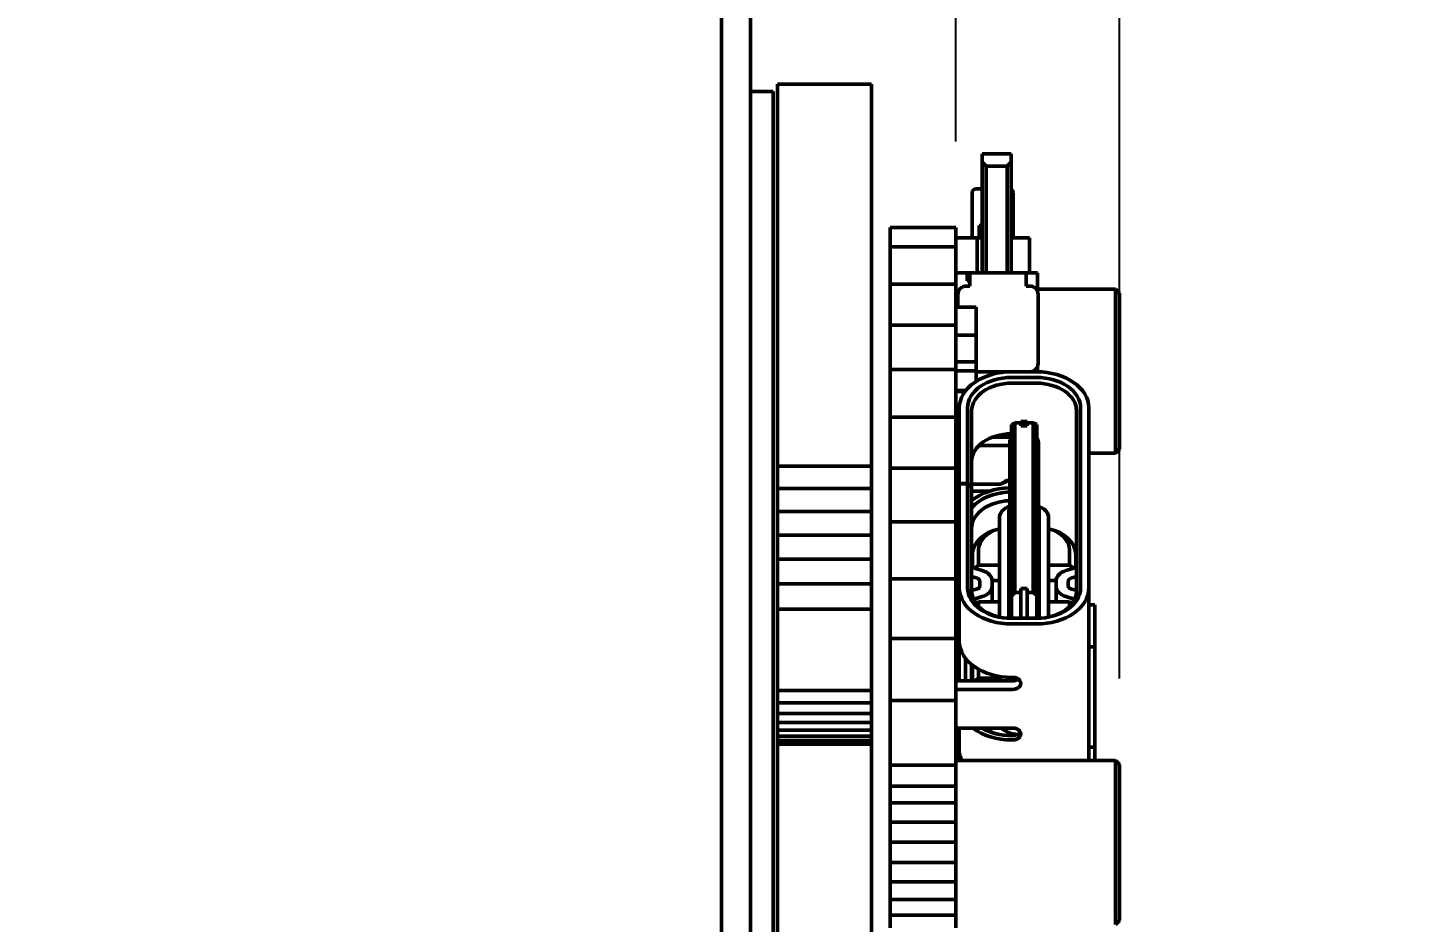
# Model space of a CAD drawing. Header units: millimetres. Extents: x 71 to 428, y 120 to 295.
# Drawn here: x 218.39 to 252.04, y 220.54 to 242.38 of the extents above; entities that cross this region are included whole.
import ezdxf

# ---------------------------------------------------------------- set-up
doc = ezdxf.new("R2010")
doc.units = ezdxf.units.MM
doc.header["$LTSCALE"] = 0.75
doc.layers.add('Visible', color=7, linetype='Continuous', lineweight=50)
doc.layers.add('尺寸标注', color=3, linetype='Continuous')
doc.styles.get("Standard").update_dxf_attribs({"font": 'arial.ttf'})
doc.dimstyles.new('Dim-ISO-25', dxfattribs={"dimtxt": 3.5, "dimasz": 3.5, "dimexe": 2.1, "dimexo": 2.1, "dimgap": 1.4, "dimtad": 1, "dimzin": 12, "dimdsep": 46, "dimtxsty": 'Standard', "dimcen": 0, "dimazin": 3, "dimtp": 0.1, "dimtm": 0.1, "dimtfac": 0.714286, "dimtmove": 0, "dimatfit": 3, "dimfxl": 1, "dimtzin": 12, "dimarcsym": 0})

# ---------------------------------------------------------------- blocks, each defined once
blk = doc.blocks.new('*D72')
at = {"color": 0, "linetype": 'ByBlock', "lineweight": -2}
for p, q in [((235.33, 253.595), (235.33, 275.081)), ((238.99, 242.955), (238.99, 275.081)), ((235.33, 272.981), (195.721, 272.981)), ((238.99, 272.981), (235.33, 272.981)), ((238.99, 272.981), (245.99, 272.981))]:
    blk.add_line(p, q, dxfattribs=at)
at = {"color": 0, "linetype": 'ByBlock'}
for points in [[(235.33, 272.981), (231.83, 273.564), (231.83, 272.398)], [(238.99, 272.981), (242.49, 273.564), (242.49, 272.398)]]:
    blk.add_solid(points, dxfattribs=at)
at = {"layer": 'Defpoints', "color": 0, "linetype": 'ByBlock'}
for p in [(235.33, 251.495), (238.99, 240.855)]:
    blk.add_point(p, dxfattribs=at)
at = {"color": 0, "linetype": 'ByBlock', "lineweight": -2, "insert": (212.026, 276.192), "char_height": 3.5, "attachment_point": 5}
blk.add_mtext('\\A0;LCD+AV:3.66', dxfattribs=at)
blk = doc.blocks.new('*D73')
at = {"color": 0, "linetype": 'ByBlock', "lineweight": -2}
for p, q in [((235.33, 253.595), (235.33, 282.81)), ((241.041, 239.597), (241.041, 282.81)), ((235.33, 280.71), (218.955, 280.71)), ((241.041, 280.71), (235.33, 280.71)), ((241.041, 280.71), (248.041, 280.71))]:
    blk.add_line(p, q, dxfattribs=at)
at = {"color": 0, "linetype": 'ByBlock'}
for points in [[(235.33, 280.71), (231.83, 281.293), (231.83, 280.126)], [(241.041, 280.71), (244.541, 281.293), (244.541, 280.126)]]:
    blk.add_solid(points, dxfattribs=at)
at = {"layer": 'Defpoints', "color": 0, "linetype": 'ByBlock'}
for p in [(235.33, 251.495), (241.041, 237.497)]:
    blk.add_point(p, dxfattribs=at)
at = {"color": 0, "linetype": 'ByBlock', "lineweight": -2, "insert": (223.643, 283.89), "char_height": 3.5, "attachment_point": 5}
blk.add_mtext('\\A0;5.7', dxfattribs=at)
blk = doc.blocks.new('*D70')
at = {"color": 0, "linetype": 'ByBlock', "lineweight": -2}
for p, q in [((235.33, 253.595), (235.33, 291.198)), ((245.041, 226.492), (245.041, 291.198)), ((235.33, 289.098), (218.955, 289.098)), ((245.041, 289.098), (235.33, 289.098)), ((245.041, 289.098), (252.041, 289.098))]:
    blk.add_line(p, q, dxfattribs=at)
at = {"color": 0, "linetype": 'ByBlock'}
for points in [[(235.33, 289.098), (231.83, 289.682), (231.83, 288.515)], [(245.041, 289.098), (248.541, 289.682), (248.541, 288.515)]]:
    blk.add_solid(points, dxfattribs=at)
at = {"layer": 'Defpoints', "color": 0, "linetype": 'ByBlock'}
for p in [(235.33, 251.495), (245.041, 224.392)]:
    blk.add_point(p, dxfattribs=at)
at = {"color": 0, "linetype": 'ByBlock', "lineweight": -2, "insert": (223.643, 292.285), "char_height": 3.5, "attachment_point": 5}
blk.add_mtext('\\A0;9.7', dxfattribs=at)

msp = doc.modelspace()

# ---------------------------------------------------------------- linework, layer by layer
at = {"layer": 'Visible', "extrusion": (1, -2e-16, 0)}
for p, q in [((235.33, 252.426), (235.33, 156.566)), ((236.03, 252.426), (236.03, 156.566)), ((236.69, 240.996), (236.69, 240.892)), ((236.69, 240.996), (236.69, 240.996)), ((236.69, 240.996), (238.99, 240.996)), ((236.69, 240.996), (238.99, 240.996)), ((238.99, 240.996), (238.99, 240.996)), ((238.99, 240.996), (238.99, 240.892)), ((236.03, 240.816), (236.59, 240.816)), ((236.59, 168.176), (236.59, 240.816)), ((236.69, 240.892), (236.69, 240.874)), ((236.69, 240.874), (236.69, 240.855)), ((236.69, 240.855), (236.69, 240.834)), ((236.69, 240.834), (236.69, 240.811)), ((236.69, 240.811), (236.69, 240.788)), ((236.69, 240.788), (236.69, 240.762)), ((236.69, 240.762), (236.69, 240.736)), ((236.69, 240.736), (236.69, 240.708)), ((236.69, 240.708), (236.69, 240.678)), ((236.69, 240.678), (236.69, 240.647)), ((236.69, 240.647), (236.69, 240.615)), ((236.69, 240.615), (236.69, 240.581)), ((238.99, 240.892), (238.99, 240.874)), ((238.99, 240.874), (238.99, 240.855)), ((238.99, 240.855), (238.99, 240.834)), ((238.99, 240.834), (238.99, 240.811)), ((238.99, 240.811), (238.99, 240.788)), ((238.99, 240.788), (238.99, 240.762)), ((238.99, 240.762), (238.99, 240.736)), ((238.99, 240.736), (238.99, 240.708)), ((238.99, 240.708), (238.99, 240.678)), ((238.99, 240.678), (238.99, 240.647)), ((238.99, 240.647), (238.99, 240.615)), ((238.99, 240.615), (238.99, 240.581)), ((236.69, 240.581), (236.69, 240.546)), ((236.69, 240.546), (236.69, 240.51)), ((236.69, 240.51), (236.69, 240.472)), ((236.69, 240.472), (236.69, 240.432)), ((236.69, 240.432), (236.69, 240.391)), ((236.69, 240.391), (236.69, 240.349)), ((236.69, 240.349), (236.69, 240.305)), ((236.69, 240.305), (236.69, 240.26)), ((236.69, 240.26), (236.69, 240.214)), ((238.99, 240.581), (238.99, 240.546)), ((238.99, 240.546), (238.99, 240.51)), ((238.99, 240.51), (238.99, 240.472)), ((238.99, 240.472), (238.99, 240.432)), ((238.99, 240.432), (238.99, 240.391)), ((238.99, 240.391), (238.99, 240.349)), ((238.99, 240.349), (238.99, 240.305)), ((238.99, 240.305), (238.99, 240.26)), ((238.99, 240.26), (238.99, 240.214)), ((236.69, 240.214), (236.69, 240.166)), ((236.69, 240.166), (236.69, 240.116)), ((236.69, 240.116), (236.69, 240.066)), ((236.69, 240.066), (236.69, 240.013)), ((236.69, 240.013), (236.69, 239.96)), ((236.69, 239.96), (236.69, 239.905)), ((238.99, 240.214), (238.99, 240.166)), ((238.99, 240.166), (238.99, 240.116)), ((238.99, 240.116), (238.99, 240.066)), ((238.99, 240.066), (238.99, 240.013)), ((238.99, 240.013), (238.99, 239.96)), ((238.99, 239.96), (238.99, 239.905)), ((236.69, 239.905), (236.69, 239.849)), ((236.69, 239.849), (236.69, 239.791)), ((236.69, 239.791), (236.69, 239.732)), ((236.69, 239.732), (236.69, 239.671)), ((236.69, 239.671), (236.69, 239.609)), ((236.69, 239.609), (236.69, 239.546)), ((238.99, 239.905), (238.99, 239.849)), ((238.99, 239.849), (238.99, 239.791)), ((238.99, 239.791), (238.99, 239.732)), ((238.99, 239.732), (238.99, 239.671)), ((238.99, 239.671), (238.99, 239.609)), ((238.99, 239.609), (238.99, 239.546)), ((236.69, 239.546), (236.69, 239.481)), ((236.69, 239.481), (236.69, 239.415)), ((236.69, 239.415), (236.69, 239.348)), ((236.69, 239.348), (236.69, 239.279)), ((236.69, 239.279), (236.69, 239.209)), ((238.99, 239.546), (238.99, 239.481)), ((238.99, 239.481), (238.99, 239.415)), ((238.99, 239.415), (238.99, 239.348)), ((238.99, 239.348), (238.99, 239.279)), ((238.99, 239.279), (238.99, 239.209)), ((241.687, 239.094), (241.687, 239.294)), ((241.687, 239.294), (242.396, 239.294)), ((242.396, 239.294), (242.396, 239.094)), ((236.69, 239.209), (236.69, 239.137)), ((236.69, 239.137), (236.69, 239.064)), ((236.69, 239.064), (236.69, 238.99)), ((236.69, 238.99), (236.69, 238.914)), ((236.69, 238.914), (236.69, 238.837)), ((238.99, 239.209), (238.99, 239.137)), ((238.99, 239.137), (238.99, 239.064)), ((238.99, 239.064), (238.99, 238.99)), ((238.99, 238.99), (238.99, 238.914)), ((238.99, 238.914), (238.99, 238.837)), ((241.687, 236.395), (241.687, 239.094)), ((241.687, 239.094), (241.787, 238.994)), ((242.296, 238.994), (241.787, 238.994)), ((241.787, 238.994), (241.787, 236.395)), ((242.296, 238.994), (242.396, 239.094)), ((242.296, 236.395), (242.296, 238.994)), ((242.396, 239.094), (242.396, 236.395)), ((236.69, 238.837), (236.69, 238.759)), ((236.69, 238.759), (236.69, 238.679)), ((236.69, 238.679), (236.69, 238.598)), ((236.69, 238.598), (236.69, 238.516)), ((238.99, 238.837), (238.99, 238.759)), ((238.99, 238.759), (238.99, 238.679)), ((238.99, 238.679), (238.99, 238.598)), ((238.99, 238.598), (238.99, 238.516)), ((236.69, 238.516), (236.69, 238.432)), ((236.69, 238.432), (236.69, 238.347)), ((236.69, 238.347), (236.69, 238.26)), ((236.69, 238.26), (236.69, 238.173)), ((238.99, 238.516), (238.99, 238.432)), ((238.99, 238.432), (238.99, 238.347)), ((238.99, 238.347), (238.99, 238.26)), ((238.99, 238.26), (238.99, 238.173)), ((241.441, 238.343), (241.441, 237.243)), ((241.641, 238.443), (241.541, 238.443)), ((241.641, 238.443), (241.687, 238.443)), ((242.441, 238.343), (242.441, 237.243)), ((236.69, 238.173), (236.69, 238.083)), ((236.69, 238.083), (236.69, 237.993)), ((236.69, 237.993), (236.69, 237.901)), ((236.69, 237.901), (236.69, 237.808)), ((238.99, 238.173), (238.99, 238.083)), ((238.99, 238.083), (238.99, 237.993)), ((238.99, 237.993), (238.99, 237.901)), ((238.99, 237.901), (238.99, 237.808)), ((236.69, 237.808), (236.69, 237.714)), ((236.69, 237.714), (236.69, 237.618)), ((236.69, 237.618), (236.69, 237.521)), ((238.99, 237.808), (238.99, 237.714)), ((238.99, 237.714), (238.99, 237.618)), ((238.99, 237.618), (238.99, 237.521)), ((236.69, 237.521), (236.69, 237.423)), ((236.69, 237.423), (236.69, 237.323)), ((236.69, 237.323), (236.69, 237.222)), ((238.99, 237.521), (238.99, 237.423)), ((238.99, 237.423), (238.99, 237.323)), ((238.99, 237.323), (238.99, 237.222)), ((239.44, 237.028), (239.44, 237.497)), ((239.44, 237.497), (241.041, 237.497)), ((241.041, 237.497), (241.041, 237.028)), ((241.569, 237.243), (241.041, 237.243)), ((241.687, 237.243), (241.569, 237.243)), ((241.569, 237.043), (241.569, 237.243)), ((241.616, 237.543), (241.687, 237.543)), ((241.616, 237.243), (241.616, 237.543)), ((242.841, 237.243), (242.396, 237.243)), ((242.841, 237.043), (242.841, 237.243)), ((236.69, 237.222), (236.69, 237.12)), ((236.69, 237.12), (236.69, 237.017)), ((236.69, 237.017), (236.69, 236.912)), ((236.69, 236.912), (236.69, 236.806)), ((238.99, 237.222), (238.99, 237.12)), ((238.99, 237.12), (238.99, 237.017)), ((238.99, 237.017), (238.99, 236.912)), ((238.99, 236.912), (238.99, 236.806)), ((239.44, 236.116), (239.44, 237.028)), ((239.44, 237.028), (241.041, 237.028)), ((241.041, 237.028), (241.041, 236.116)), ((241.569, 237.043), (241.569, 236.395)), ((242.841, 237.043), (242.841, 236.395)), ((236.69, 236.806), (236.69, 236.698)), ((236.69, 236.698), (236.69, 236.59)), ((236.69, 236.59), (236.69, 236.48)), ((238.99, 236.806), (238.99, 236.698)), ((238.99, 236.698), (238.99, 236.59)), ((238.99, 236.59), (238.99, 236.48)), ((236.69, 236.48), (236.69, 236.369)), ((236.69, 236.369), (236.69, 236.256)), ((236.69, 236.256), (236.69, 236.143)), ((238.99, 236.48), (238.99, 236.369)), ((238.99, 236.369), (238.99, 236.256)), ((238.99, 236.256), (238.99, 236.143)), ((241.041, 236.395), (241.041, 236.395)), ((241.041, 236.395), (241.041, 235.553)), ((241.041, 236.395), (241.322, 236.395)), ((241.322, 236.395), (241.389, 236.395)), ((241.322, 236.395), (241.322, 236.195)), ((241.322, 236.195), (241.322, 236.395)), ((241.389, 236.395), (242.76, 236.395)), ((241.389, 236.395), (241.389, 236.095)), ((242.76, 236.095), (242.76, 236.395)), ((242.76, 236.395), (243.041, 236.395)), ((243.041, 236.395), (243.041, 235.935)), ((236.69, 236.143), (236.69, 236.028)), ((236.69, 236.028), (236.69, 235.912)), ((236.69, 235.912), (236.69, 235.794)), ((238.99, 236.143), (238.99, 236.028)), ((238.99, 236.028), (238.99, 235.912)), ((238.99, 235.912), (238.99, 235.794)), ((239.44, 235.117), (239.44, 236.116)), ((239.44, 236.116), (241.041, 236.116)), ((241.041, 236.195), (241.041, 236.195)), ((241.041, 236.116), (241.041, 235.117)), ((241.296, 236.067), (241.389, 236.067)), ((241.322, 236.195), (241.389, 236.195)), ((241.322, 236.195), (241.389, 236.195)), ((241.389, 236.067), (241.389, 236.095)), ((242.76, 236.095), (242.76, 236.067)), ((242.76, 236.067), (242.853, 236.067)), ((243.041, 235.992), (244.941, 235.992)), ((244.941, 235.992), (244.941, 231.992)), ((245.041, 235.892), (244.941, 235.992)), ((245.041, 235.892), (245.041, 232.092)), ((236.69, 235.794), (236.69, 235.676)), ((236.69, 235.676), (236.69, 235.556)), ((236.69, 235.556), (236.69, 235.435)), ((238.99, 235.794), (238.99, 235.676)), ((238.99, 235.676), (238.99, 235.556)), ((238.99, 235.556), (238.99, 235.435)), ((241.041, 235.553), (241.541, 235.553)), ((241.096, 235.553), (241.096, 235.867)), ((241.541, 234.874), (241.541, 235.553)), ((243.053, 235.867), (243.053, 234.178)), ((236.69, 235.435), (236.69, 235.313)), ((236.69, 235.313), (236.69, 235.189)), ((238.99, 235.435), (238.99, 235.313)), ((238.99, 235.313), (238.99, 235.189)), ((236.69, 235.189), (236.69, 235.064)), ((236.69, 235.064), (236.69, 234.938)), ((236.69, 234.938), (236.69, 234.811)), ((238.99, 235.189), (238.99, 235.064)), ((238.99, 235.064), (238.99, 234.938)), ((238.99, 234.938), (238.99, 234.811)), ((239.44, 234.034), (239.44, 235.117)), ((239.44, 235.117), (241.041, 235.117)), ((241.041, 235.117), (241.041, 234.034)), ((241.041, 234.874), (241.541, 234.874)), ((241.541, 234.218), (241.541, 234.874)), ((236.69, 234.811), (236.69, 234.683)), ((236.69, 234.683), (236.69, 234.554)), ((236.69, 234.554), (236.69, 234.423)), ((238.99, 234.811), (238.99, 234.683)), ((238.99, 234.683), (238.99, 234.554)), ((238.99, 234.554), (238.99, 234.423)), ((236.69, 234.423), (236.69, 234.291)), ((236.69, 234.291), (236.69, 232.204)), ((238.99, 234.423), (238.99, 234.291)), ((238.99, 234.291), (238.99, 232.204)), ((241.041, 234.218), (241.541, 234.218)), ((241.541, 234), (241.541, 234.218)), ((239.44, 232.871), (239.44, 234.034)), ((239.44, 234.034), (241.041, 234.034)), ((241.041, 234.034), (241.041, 232.871)), ((241.041, 234), (241.541, 234)), ((241.541, 233.744), (241.541, 234)), ((242.389, 233.978), (241.541, 233.978)), ((242.41, 233.978), (243.01, 233.978)), ((243.041, 234.11), (243.041, 233.978)), ((242.41, 233.841), (243.01, 233.841)), ((242.41, 233.699), (243.01, 233.699)), ((241.041, 233.519), (241.041, 233.495)), ((241.041, 233.519), (241.286, 233.519)), ((241.041, 232.382), (241.041, 233.495)), ((241.041, 233.495), (241.269, 233.495)), ((241.041, 233.344), (241.041, 233.344)), ((241.041, 233.244), (241.041, 233.244)), ((239.44, 231.629), (239.44, 232.871)), ((239.44, 232.871), (241.041, 232.871)), ((241.041, 232.871), (241.041, 231.629)), ((241.13, 233.097), (241.13, 231.252)), ((241.33, 231.252), (241.33, 233.097)), ((241.43, 231.18), (241.43, 233.025)), ((243.99, 233.025), (243.99, 228.633)), ((244.09, 233.097), (244.09, 228.705)), ((244.29, 233.097), (244.29, 228.705)), ((241.041, 232.764), (241.041, 232.764)), ((241.041, 232.664), (241.041, 232.664)), ((242.4, 232.692), (242.485, 232.73)), ((242.4, 232.692), (242.4, 228.509)), ((242.635, 232.73), (242.485, 232.73)), ((242.485, 232.73), (242.485, 228.594)), ((242.635, 232.733), (242.635, 232.761)), ((242.635, 232.761), (242.785, 232.761)), ((242.635, 232.733), (242.635, 232.676)), ((242.635, 232.655), (242.635, 232.676)), ((242.635, 232.676), (242.785, 232.676)), ((242.785, 232.655), (242.635, 232.655)), ((242.785, 232.761), (242.785, 232.733)), ((242.785, 232.676), (242.785, 232.733)), ((242.935, 232.73), (242.785, 232.73)), ((242.785, 232.655), (242.785, 232.676)), ((242.935, 232.73), (242.935, 228.594)), ((243.02, 232.692), (242.935, 232.73)), ((243.02, 228.509), (243.02, 232.692)), ((236.69, 232.204), (236.69, 231.674)), ((238.99, 232.204), (238.99, 231.674)), ((241.041, 232.382), (241.13, 232.382)), ((241.938, 232.382), (242.4, 232.382)), ((242.36, 232.266), (242.36, 232.026)), ((243.06, 232.266), (243.06, 232.026)), ((241.041, 232.176), (241.13, 232.176)), ((241.605, 232.176), (242.36, 232.176)), ((242.36, 232.026), (242.36, 230.98)), ((243.06, 232.026), (243.06, 230.98)), ((244.29, 231.992), (244.941, 231.992)), ((245.041, 232.092), (244.941, 231.992)), ((236.69, 231.674), (236.69, 231.129)), ((236.69, 231.674), (238.99, 231.674)), ((238.99, 231.674), (238.99, 231.129)), ((239.44, 230.313), (239.44, 231.629)), ((239.44, 231.629), (241.041, 231.629)), ((241.041, 231.629), (241.041, 230.313)), ((241.13, 231.245), (241.13, 231.252)), ((241.13, 231.252), (241.33, 231.252)), ((241.33, 231.245), (241.13, 231.245)), ((241.13, 231.245), (241.13, 228.705)), ((241.33, 231.252), (241.43, 231.18)), ((241.33, 231.245), (241.43, 231.173)), ((241.33, 228.705), (241.33, 231.245)), ((242.143, 231.233), (241.43, 231.233)), ((241.43, 231.18), (241.43, 231.173)), ((241.43, 228.633), (241.43, 231.173)), ((236.69, 231.129), (236.69, 230.568)), ((236.69, 231.129), (238.99, 231.129)), ((238.99, 231.129), (238.99, 230.568)), ((241.041, 230.895), (241.13, 230.895)), ((241.872, 231.068), (241.43, 231.068)), ((242.36, 230.739), (242.36, 230.98)), ((243.06, 230.98), (243.06, 230.739)), ((236.69, 230.568), (236.69, 229.994)), ((236.69, 230.568), (238.99, 230.568)), ((238.99, 230.568), (238.99, 229.994)), ((241.041, 230.743), (241.13, 230.579)), ((242.34, 230.587), (242.34, 227.964)), ((242.36, 230.739), (242.36, 230.456)), ((243.06, 230.739), (243.06, 230.456)), ((243.08, 230.587), (243.08, 227.964)), ((239.44, 228.927), (239.44, 230.313)), ((239.44, 230.313), (241.041, 230.313)), ((241.041, 230.313), (241.041, 228.927)), ((241.041, 230.293), (241.13, 230.129)), ((241.041, 230.225), (241.104, 230.108)), ((241.43, 230.209), (241.433, 230.207)), ((242.11, 230.42), (242.11, 227.991)), ((242.36, 230.284), (242.36, 230.456)), ((242.36, 230.284), (242.36, 230.112)), ((243.06, 230.456), (243.06, 230.284)), ((243.06, 230.284), (243.06, 230.112)), ((243.31, 230.42), (243.31, 227.991)), ((236.69, 229.994), (236.69, 229.405)), ((236.69, 229.994), (238.99, 229.994)), ((238.99, 229.994), (238.99, 229.405)), ((241.104, 229.938), (241.041, 230.054)), ((241.041, 229.986), (241.13, 229.822)), ((241.104, 229.938), (241.104, 230.108)), ((242.11, 230.149), (242.108, 230.148)), ((242.36, 229.94), (242.36, 230.112)), ((242.36, 229.94), (242.36, 229.768)), ((243.06, 230.112), (243.06, 229.94)), ((243.06, 229.94), (243.06, 229.768)), ((243.31, 230.149), (243.313, 230.148)), ((241.041, 229.611), (241.124, 229.459)), ((241.041, 229.543), (241.086, 229.459)), ((241.45, 229.524), (241.45, 229.521)), ((241.45, 229.521), (241.45, 229.387)), ((241.6, 229.63), (241.6, 229.258)), ((242.36, 229.596), (242.36, 229.768)), ((242.36, 229.596), (242.36, 229.424)), ((243.06, 229.768), (243.06, 229.596)), ((243.06, 229.596), (243.06, 229.424)), ((243.82, 229.258), (243.82, 229.63)), ((243.97, 229.521), (243.97, 229.524)), ((243.97, 229.387), (243.97, 229.521)), ((236.69, 229.405), (236.69, 228.802)), ((236.69, 229.405), (238.99, 229.405)), ((238.99, 229.405), (238.99, 228.802)), ((241.041, 229.459), (241.13, 229.459)), ((241.041, 229.253), (241.13, 229.253)), ((241.45, 229.21), (241.45, 229.387)), ((241.691, 229.127), (241.49, 229.188)), ((241.5, 229.185), (241.6, 229.258)), ((241.6, 229.258), (242.11, 229.258)), ((242.36, 229.259), (242.36, 229.424)), ((242.36, 229.018), (242.36, 229.259)), ((243.06, 229.424), (243.06, 229.259)), ((243.06, 229.259), (243.06, 229.018)), ((243.31, 229.258), (243.82, 229.258)), ((243.931, 229.188), (243.729, 229.127)), ((243.921, 229.185), (243.82, 229.258)), ((243.97, 229.387), (243.97, 229.21)), ((239.44, 227.473), (239.44, 228.927)), ((239.44, 228.927), (241.041, 228.927)), ((241.041, 228.927), (241.041, 227.473)), ((241.08, 229.136), (241.13, 229.136)), ((241.08, 228.275), (241.08, 229.136)), ((241.43, 228.981), (241.571, 228.938)), ((241.63, 228.875), (241.63, 228.746)), ((242.11, 228.881), (241.93, 228.881)), ((241.93, 228.746), (241.93, 228.875)), ((242.36, 229.018), (242.36, 228.481)), ((243.06, 229.018), (243.06, 228.481)), ((243.49, 228.881), (243.31, 228.881)), ((243.49, 228.875), (243.49, 228.746)), ((243.79, 228.746), (243.79, 228.875)), ((243.85, 228.938), (243.99, 228.981)), ((236.69, 228.802), (236.69, 228.185)), ((236.69, 228.802), (238.99, 228.802)), ((238.99, 228.802), (238.99, 228.185)), ((241.08, 228.571), (241.041, 228.571)), ((241.13, 228.705), (241.13, 227.4)), ((241.571, 228.683), (241.43, 228.64)), ((241.49, 228.433), (241.691, 228.494)), ((241.93, 228.369), (241.93, 228.746)), ((242.36, 228.24), (242.36, 228.481)), ((242.4, 228.509), (242.485, 228.594)), ((242.4, 228.509), (242.4, 227.962)), ((242.485, 228.594), (242.635, 228.594)), ((242.635, 228.691), (242.635, 228.634)), ((242.785, 228.691), (242.635, 228.691)), ((242.635, 228.525), (242.635, 228.634)), ((242.635, 227.962), (242.635, 228.525)), ((242.785, 228.634), (242.785, 228.691)), ((242.785, 228.634), (242.785, 228.525)), ((242.785, 228.594), (242.935, 228.594)), ((242.785, 227.962), (242.785, 228.525)), ((242.935, 228.594), (243.02, 228.509)), ((243.02, 227.962), (243.02, 228.509)), ((243.06, 228.481), (243.06, 228.24)), ((243.49, 228.746), (243.49, 228.383)), ((243.729, 228.494), (243.931, 228.433)), ((243.99, 228.64), (243.85, 228.683)), ((244.29, 228.705), (244.29, 224.492)), ((236.69, 228.185), (236.69, 227.555)), ((236.69, 228.185), (238.99, 228.185)), ((238.99, 228.185), (238.99, 227.555)), ((241.08, 227.738), (241.08, 228.275)), ((241.08, 228.275), (241.13, 228.275)), ((241.6, 228.363), (241.542, 228.321)), ((242.11, 228.363), (241.6, 228.363)), ((241.6, 228.253), (241.6, 228.363)), ((242.36, 228.24), (242.36, 227.963)), ((243.026, 228.314), (243.02, 228.31)), ((243.06, 228.24), (243.06, 227.963)), ((243.82, 228.363), (243.31, 228.363)), ((243.82, 228.253), (243.82, 228.363)), ((243.879, 228.321), (243.82, 228.363)), ((244.29, 228.292), (244.441, 228.292)), ((244.441, 228.292), (244.441, 227.267)), ((241.08, 228.071), (241.041, 228.071)), ((243.01, 227.962), (242.41, 227.962)), ((242.41, 227.824), (243.01, 227.824)), ((236.69, 227.555), (236.69, 226.199)), ((238.99, 227.555), (238.99, 226.199)), ((239.44, 225.957), (239.44, 227.473)), ((239.44, 227.473), (241.041, 227.473)), ((241.041, 227.473), (241.041, 225.957)), ((241.08, 227.738), (241.08, 226.435)), ((241.13, 227.738), (241.08, 227.738)), ((241.13, 227.014), (241.13, 227.4)), ((244.29, 227.267), (244.441, 227.267)), ((244.441, 227.267), (244.441, 224.817)), ((241.13, 226.731), (241.13, 227.014)), ((241.28, 226.986), (241.28, 226.731)), ((241.43, 226.622), (241.43, 226.833)), ((241.45, 226.796), (241.43, 226.816)), ((241.45, 226.457), (241.45, 226.817)), ((241.13, 226.435), (241.13, 226.731)), ((241.28, 226.731), (241.28, 226.435)), ((241.43, 226.435), (241.43, 226.622)), ((241.504, 226.435), (241.6, 226.505)), ((241.6, 226.505), (241.6, 226.717)), ((241.6, 226.505), (242.11, 226.505)), ((242.11, 226.543), (242.11, 226.435)), ((242.4, 226.519), (242.4, 226.499)), ((242.532, 226.499), (242.4, 226.499)), ((242.4, 226.498), (242.4, 226.499)), ((242.41, 226.519), (242.43, 226.519)), ((236.69, 226.199), (236.69, 225.903)), ((236.69, 226.199), (238.99, 226.199)), ((238.99, 226.199), (238.99, 225.903)), ((242.43, 226.435), (241.041, 226.435)), ((242.43, 226.228), (241.041, 226.228)), ((236.69, 225.903), (236.69, 225.643)), ((236.69, 225.903), (238.99, 225.903)), ((238.99, 225.903), (238.99, 225.643)), ((239.44, 224.381), (239.44, 225.957)), ((239.44, 225.957), (241.041, 225.957)), ((241.041, 225.957), (241.041, 224.381)), ((236.69, 225.643), (236.69, 225.419)), ((236.69, 225.643), (238.99, 225.643)), ((238.99, 225.643), (238.99, 225.419)), ((236.69, 225.419), (236.69, 225.233)), ((236.69, 225.419), (238.99, 225.419)), ((236.69, 225.233), (236.69, 225.086)), ((236.69, 225.233), (238.99, 225.233)), ((238.99, 225.419), (238.99, 225.233)), ((238.99, 225.233), (238.99, 225.086)), ((241.08, 225.292), (241.08, 225.04)), ((241.13, 224.622), (241.13, 225.285)), ((241.13, 225.285), (242.43, 225.285)), ((236.69, 225.086), (236.69, 224.98)), ((236.69, 225.086), (238.99, 225.086)), ((236.69, 224.98), (236.69, 224.916)), ((236.69, 224.98), (238.99, 224.98)), ((236.69, 224.916), (236.69, 224.894)), ((236.69, 224.916), (238.99, 224.916)), ((236.69, 219.424), (236.69, 224.894)), ((236.69, 224.894), (236.69, 224.894)), ((236.69, 224.894), (238.99, 224.894)), ((236.69, 224.894), (238.99, 224.894)), ((238.99, 225.086), (238.99, 224.98)), ((238.99, 224.98), (238.99, 224.916)), ((238.99, 224.916), (238.99, 224.894)), ((238.99, 224.894), (238.99, 224.894)), ((238.99, 224.894), (238.99, 215.024)), ((241.08, 224.492), (241.08, 225.04)), ((241.08, 225.04), (241.13, 225.04)), ((242.41, 225.099), (242.43, 225.099)), ((242.43, 224.995), (242.41, 224.995)), ((244.29, 224.817), (244.441, 224.817)), ((244.441, 224.492), (244.441, 224.817)), ((241.08, 224.592), (241.041, 224.592)), ((241.041, 224.492), (244.941, 224.492)), ((241.13, 224.622), (241.13, 224.559)), ((241.13, 224.559), (241.166, 224.559)), ((244.941, 224.492), (244.941, 220.492)), ((245.041, 224.392), (244.941, 224.492)), ((239.44, 223.865), (239.44, 224.381)), ((239.44, 224.381), (241.041, 224.381)), ((241.041, 224.381), (241.041, 223.865)), ((245.041, 224.392), (245.041, 220.592)), ((239.44, 223.458), (239.44, 223.865)), ((239.44, 223.865), (241.041, 223.865)), ((241.041, 223.865), (241.041, 223.458)), ((239.44, 222.987), (239.44, 223.458)), ((239.44, 223.458), (241.041, 223.458)), ((241.041, 223.458), (241.041, 222.987)), ((239.44, 222.497), (239.44, 222.987)), ((239.44, 222.987), (241.041, 222.987)), ((241.041, 222.987), (241.041, 222.497)), ((239.44, 222.007), (239.44, 222.497)), ((239.44, 222.497), (241.041, 222.497)), ((241.041, 222.497), (241.041, 222.007)), ((239.44, 221.535), (239.44, 222.007)), ((239.44, 222.007), (241.041, 222.007)), ((241.041, 222.007), (241.041, 221.535)), ((239.44, 221.101), (239.44, 221.535)), ((239.44, 221.535), (241.041, 221.535)), ((241.041, 221.535), (241.041, 221.101)), ((239.44, 220.72), (239.44, 221.101)), ((239.44, 221.101), (241.041, 221.101)), ((241.041, 221.101), (241.041, 220.72)), ((239.44, 220.408), (239.44, 220.72)), ((239.44, 220.72), (241.041, 220.72)), ((241.041, 220.72), (241.041, 220.408)), ((245.041, 220.592), (244.941, 220.492))]:
    msp.add_line(p, q, dxfattribs=at)
at = {"layer": 'Visible'}
msp.add_arc((241.541, 238.343), 0.1, 90, 180, dxfattribs=at)
at = {"layer": 'Visible', "extrusion": (0, -1e-16, -1)}
for centre, radius, start, end in [((-242.341, 238.343), 0.1, 123.2269, 180), ((-241.296, 235.867), 0.2, 0, 90), ((-242.853, 235.867), 0.2, 90, 180), ((-242.853, 234.178), 0.2, 180, 267.9526), ((-241.839, 230.162), 0.409, 0.5458, 6.3125)]:
    msp.add_arc(centre, radius, start, end, dxfattribs=at)
at = {"layer": 'Visible'}
for centre, major_axis, ratio, start_param, end_param in [((242.41, 233.097), (1.28, 0), 0.688355, 1.570796, 3.141593), ((243.01, 233.097), (1.28, 0), 0.688355, 0, 1.570796), ((242.41, 233.025), (0.98, 0), 0.688355, 1.570796, 3.141593), ((243.01, 233.025), (0.98, 0), 0.688355, 0, 1.570796), ((242.41, 231.791), (0.98, 0), 0.688355, 1.581001, 3.141593), ((242.89, 232.265), (0.17, 0.017), 0.664801, 0.581937, 0.63243), ((242.89, 232.266), (0.17, 0), 0.725374, 0, 0.649719), ((242.53, 232.026), (-0.17, 0), 0.725374, -0.700211, 0), ((242.43, 231.088), (-0.35, 0), 0.725374, -1.369438, -0.608246), ((242.41, 230.268), (1.13, 0), 0.688355, 1.615059, 2.620462), ((242.53, 230.98), (-0.17, 0), 0.725374, -0.68445, 0), ((242.431, 230.991), (0.0103, 0.0816), 0.74902, 0.675875, 0.707784), ((242.99, 230.991), (-0.0103, 0.0816), 0.74902, -0.707784, -0.675874), ((242.89, 230.98), (0.17, 0), 0.725374, 0, 0.68445), ((242.53, 230.739), (-0.17, 0), 0.725374, -0.68445, 0), ((242.53, 230.456), (-0.17, 0), 0.725374, -0.700211, 0), ((242.89, 230.456), (0.17, 0), 0.725374, 0, 0.700212), ((242.89, 230.739), (0.17, 0), 0.725374, 0, 0.68445), ((242.53, 230.284), (-0.17, 0), 0.725374, -0.700211, 0), ((242.53, 230.112), (-0.17, 0), 0.725374, -0.700211, 0), ((242.89, 230.284), (0.17, 0), 0.725374, 0, 0.700212), ((242.89, 230.112), (0.17, 0), 0.725374, 0, 0.700212), ((241.291, 230.23), (-0.25, 0), 0.731354, 0.729302, 0.873804), ((242.41, 229.521), (0.96, 0), 0.688355, 1.891656, 3.141593), ((242.41, 229.63), (0.81, 0), 0.688355, 1.950204, 3.141593), ((242.53, 229.94), (-0.17, 0), 0.725374, -0.700211, 0), ((242.53, 229.768), (-0.17, 0), 0.725374, -0.700211, 0), ((242.89, 229.94), (0.17, 0), 0.725374, 0, 0.700212), ((242.89, 229.768), (0.17, 0), 0.725374, 0, 0.700212), ((243.01, 229.63), (0.81, 0), 0.688355, 0, 1.191389), ((242.53, 229.596), (-0.17, 0), 0.725374, -0.700211, 0), ((242.53, 229.424), (-0.17, 0), 0.725374, -0.700211, 0), ((242.89, 229.596), (0.17, 0), 0.725374, 0, 0.700212), ((242.89, 229.424), (0.17, 0), 0.725374, 0, 0.700212), ((242.53, 229.259), (-0.17, 0), 0.725374, -0.68445, 0), ((242.431, 229.27), (0.0102, 0.0816), 0.748916, 0.675281, 0.707179), ((242.99, 229.27), (-0.0103, 0.0816), 0.74902, -0.707784, -0.675874), ((242.89, 229.259), (0.17, 0), 0.725374, 0, 0.68445), ((241.53, 228.875), (0.4, 0), 0.688355, 0, 1.156289), ((242.53, 229.018), (-0.17, 0), 0.725374, -0.68445, 0), ((242.89, 229.018), (0.17, 0), 0.725374, 0, 0.68445), ((243.89, 228.875), (0.4, 0), 0.688355, 1.985303, 3.141593), ((242.41, 228.705), (1.28, 0), 0.688355, 3.141593, 4.712389), ((242.41, 228.633), (0.98, 0), 0.688355, 3.141593, 4.374984), ((241.53, 228.746), (0.4, 0), 0.688355, -1.156289, 0), ((242.53, 228.481), (-0.17, 0), 0.725374, -0.700211, 0), ((242.89, 228.481), (-0.17, 0), 0.725374, 3.141593, 3.841804), ((243.01, 228.633), (0.98, 0), 0.688355, -1.233391, 0), ((243.89, 228.746), (0.4, 0), 0.688355, 3.141593, 4.297882), ((241.53, 228.37), (0.1, 0), 0.688355, 1.985303, 2.137927), ((241.53, 228.369), (0.4, 0), 0.688355, -0.020107, 0), ((242.53, 228.24), (0.17, 0), 0.725374, 2.491874, 3.141593), ((242.89, 228.24), (-0.17, 0), 0.725374, 3.141593, 3.791312), ((241.25, 227.533), (-0.22, 0), 0.725374, -0.687669, -0.309874), ((242.41, 227.4), (1.28, 0), 0.688355, 3.141593, 4.712389), ((241.25, 226.982), (-0.22, 0), 0.725374, -0.687669, -0.309874), ((241.25, 226.5), (-0.22, 0), 0.725374, -0.687669, -0.309874), ((242.43, 226.58), (-0.2, 0), 0.725374, 1.570796, 2.349644), ((241.13, 225.394), (0.15, 0), 0.725374, 4.072868, 4.712389), ((242.41, 225.876), (1.13, 0), 0.688355, 4.004481, 4.712389), ((242.56, 225.441), (0.45, 0), 0.688355, 3.668174, 4.705057), ((242.43, 225.244), (-0.2, 0), 0.725374, 1.570796, 2.777757), ((241.25, 224.78), (-0.22, 0), 0.725374, -0.687669, -0.309874), ((241.25, 224.573), (-0.22, 0), 0.725374, -0.687669, -0.309874), ((242.41, 224.767), (1.28, 0), 0.688355, 3.298486, 3.458627)]:
    msp.add_ellipse(centre, major_axis=major_axis, ratio=ratio, start_param=start_param, end_param=end_param, dxfattribs=at)
at = {"layer": 'Visible', "extrusion": (3.17069e-24, -1e-16, -1)}
msp.add_ellipse((242.41, 233.097), major_axis=(1.08, 0), ratio=0.688355, start_param=3.141593, end_param=4.712389, dxfattribs=at)
at = {"layer": 'Visible', "extrusion": (3.17099e-24, -1e-16, -1)}
msp.add_ellipse((243.01, 233.097), major_axis=(1.08, 0), ratio=0.688355, start_param=-1.570796, end_param=0, dxfattribs=at)
at = {"layer": 'Visible', "extrusion": (4.19941e-28, -1e-16, -1)}
msp.add_ellipse((242.53, 232.266), major_axis=(0.17, 0), ratio=0.725374, start_param=3.141593, end_param=3.791312, dxfattribs=at)
at = {"layer": 'Visible', "extrusion": (-1.08329e-27, -1e-16, -1)}
msp.add_ellipse((242.89, 232.026), major_axis=(-0.17, 0), ratio=0.725374, start_param=2.441381, end_param=3.141593, dxfattribs=at)
at = {"layer": 'Visible', "extrusion": (2.7956e-27, -1e-16, -1)}
msp.add_ellipse((241.13, 231.342), major_axis=(0.15, 0), ratio=0.725374, start_param=1.570796, end_param=2.210317, dxfattribs=at)
at = {"layer": 'Visible', "extrusion": (3.17041e-24, -1e-16, -1)}
for centre, major_axis, start_param, end_param in [((242.41, 230.268), (1.28, 0), 3.840376, 4.673316), ((242.41, 225.768), (0.98, 0), 1.916188, 2.345376)]:
    msp.add_ellipse(centre, major_axis=major_axis, ratio=0.688355, start_param=start_param, end_param=end_param, dxfattribs=at)
at = {"layer": 'Visible', "extrusion": (3.1707e-24, -1e-16, -1)}
msp.add_ellipse((242.41, 230.159), major_axis=(0.98, 0), ratio=0.688355, start_param=3.212448, end_param=4.661346, dxfattribs=at)
at = {"layer": 'Visible', "extrusion": (3.17017e-24, -1e-16, -1)}
msp.add_ellipse((242.56, 230.42), major_axis=(0.45, 0), ratio=0.688355, start_param=3.141593, end_param=4.251835, dxfattribs=at)
at = {"layer": 'Visible', "extrusion": (3.17182e-24, -1e-16, -1)}
msp.add_ellipse((242.56, 230.587), major_axis=(0.22, 0), ratio=0.688355, start_param=3.141593, end_param=3.571291, dxfattribs=at)
at = {"layer": 'Visible', "extrusion": (3.17087e-24, -1e-16, -1)}
msp.add_ellipse((242.86, 230.42), major_axis=(0.45, 0), ratio=0.688355, start_param=-1.110242, end_param=0, dxfattribs=at)
at = {"layer": 'Visible', "extrusion": (3.17198e-24, -1e-16, -1)}
msp.add_ellipse((242.86, 230.587), major_axis=(0.22, 0), ratio=0.688355, start_param=-0.4297, end_param=0, dxfattribs=at)
at = {"layer": 'Visible', "extrusion": (-2.24726e-26, -1e-16, -1)}
msp.add_ellipse((241.291, 230.059), major_axis=(-0.25, 0), ratio=0.731354, start_param=-0.873804, end_param=-0.729302, dxfattribs=at)
at = {"layer": 'Visible', "extrusion": (3.17027e-24, -1e-16, -1)}
msp.add_ellipse((243.01, 229.521), major_axis=(0.96, 0), ratio=0.688355, start_param=-1.249936, end_param=0, dxfattribs=at)
at = {"layer": 'Visible', "extrusion": (3.12131e-24, -1e-16, -1)}
msp.add_ellipse((241.517, 229.476), major_axis=(0.0967, 0), ratio=0.688355, start_param=3.600467, end_param=3.951376, dxfattribs=at)
at = {"layer": 'Visible', "extrusion": (3.19201e-24, -1e-16, -1)}
for centre, start_param, end_param in [((243.904, 229.476), -0.809784, -0.458874), ((241.517, 229.435), 2.331809, 2.682718)]:
    msp.add_ellipse(centre, major_axis=(0.0967, 0), ratio=0.688355, start_param=start_param, end_param=end_param, dxfattribs=at)
at = {"layer": 'Visible', "extrusion": (3.17315e-24, -1e-16, -1)}
msp.add_ellipse((241.53, 229.251), major_axis=(0.1, 0), ratio=0.688355, start_param=1.985303, end_param=3.141593, dxfattribs=at)
at = {"layer": 'Visible', "extrusion": (3.17186e-24, -1e-16, -1)}
msp.add_ellipse((243.89, 229.251), major_axis=(0.1, 0), ratio=0.688355, start_param=0, end_param=1.156289, dxfattribs=at)
at = {"layer": 'Visible', "extrusion": (3.1878e-24, -1e-16, -1)}
msp.add_ellipse((243.904, 229.435), major_axis=(0.0967, 0), ratio=0.688355, start_param=0.458874, end_param=0.809784, dxfattribs=at)
at = {"layer": 'Visible', "extrusion": (3.17307e-24, -1e-16, -1)}
msp.add_ellipse((241.53, 228.875), major_axis=(0.1, 0), ratio=0.688355, start_param=-1.156289, end_param=0, dxfattribs=at)
at = {"layer": 'Visible', "extrusion": (3.17203e-24, -1e-16, -1)}
msp.add_ellipse((243.89, 228.875), major_axis=(0.1, 0), ratio=0.688355, start_param=3.141593, end_param=4.297882, dxfattribs=at)
at = {"layer": 'Visible', "extrusion": (3.17095e-24, -1e-16, -1)}
msp.add_ellipse((242.41, 228.705), major_axis=(1.08, 0), ratio=0.688355, start_param=1.570796, end_param=3.141593, dxfattribs=at)
at = {"layer": 'Visible', "extrusion": (3.17195e-24, -1e-16, -1)}
msp.add_ellipse((241.53, 228.746), major_axis=(0.1, 0), ratio=0.688355, start_param=0, end_param=1.156289, dxfattribs=at)
at = {"layer": 'Visible', "extrusion": (3.17079e-24, -1e-16, -1)}
msp.add_ellipse((243.01, 228.705), major_axis=(1.08, 0), ratio=0.688355, start_param=0, end_param=1.570796, dxfattribs=at)
at = {"layer": 'Visible', "extrusion": (3.17091e-24, -1e-16, -1)}
msp.add_ellipse((243.01, 228.705), major_axis=(1.28, 0), ratio=0.688355, start_param=0, end_param=1.570796, dxfattribs=at)
at = {"layer": 'Visible', "extrusion": (3.17324e-24, -1e-16, -1)}
msp.add_ellipse((243.89, 228.746), major_axis=(0.1, 0), ratio=0.688355, start_param=1.985303, end_param=3.141593, dxfattribs=at)
at = {"layer": 'Visible', "extrusion": (-1.41287e-17, -9.79623e-17, -1)}
msp.add_ellipse((242.89, 228.241), major_axis=(-0.169, 0.024), ratio=0.77575, start_param=2.329961, end_param=2.380454, dxfattribs=at)
at = {"layer": 'Visible', "extrusion": (3.17143e-24, -1e-16, -1)}
msp.add_ellipse((243.89, 228.383), major_axis=(0.4, 0), ratio=0.688355, start_param=3.068733, end_param=3.141593, dxfattribs=at)
at = {"layer": 'Visible', "extrusion": (3.11409e-24, -1e-16, -1)}
msp.add_ellipse((243.89, 228.37), major_axis=(0.1, 0), ratio=0.688355, start_param=-1.156289, end_param=-1.00367, dxfattribs=at)
at = {"layer": 'Visible', "extrusion": (7.24173e-27, -1e-16, -1)}
msp.add_ellipse((241.25, 227.918), major_axis=(0.22, 0), ratio=0.725374, start_param=3.451467, end_param=3.829262, dxfattribs=at)
at = {"layer": 'Visible', "extrusion": (-1.19087e-26, -1e-16, -1)}
msp.add_ellipse((241.25, 227.905), major_axis=(-0.22, 0), ratio=0.725374, start_param=0.309874, end_param=0.687669, dxfattribs=at)
at = {"layer": 'Visible', "extrusion": (-7.56886e-27, -1e-16, -1)}
msp.add_ellipse((241.25, 227.74), major_axis=(-0.22, 0), ratio=0.725374, start_param=0.309874, end_param=0.687669, dxfattribs=at)
at = {"layer": 'Visible', "extrusion": (-6.33691e-27, -1e-16, -1)}
for centre in [(241.25, 227.368), (241.25, 227.354), (241.25, 227.189), (241.25, 226.845), (241.25, 226.638), (241.25, 225.124)]:
    msp.add_ellipse(centre, major_axis=(-0.22, 0), ratio=0.725374, start_param=0.309874, end_param=0.687669, dxfattribs=at)
at = {"layer": 'Visible', "extrusion": (3.16679e-24, -1e-16, -1)}
msp.add_ellipse((241.53, 226.498), major_axis=(0.1, 0), ratio=0.688355, start_param=1.986102, end_param=3.141593, dxfattribs=at)
at = {"layer": 'Visible', "extrusion": (3.2132e-24, -1e-16, -1)}
msp.add_ellipse((242.56, 226.602), major_axis=(0.22, 0), ratio=0.688355, start_param=2.388443, end_param=2.562887, dxfattribs=at)
at = {"layer": 'Visible', "extrusion": (3.17867e-24, -1e-16, -1)}
msp.add_ellipse((242.56, 226.602), major_axis=(0.22, 0), ratio=0.688355, start_param=1.731805, end_param=2.388443, dxfattribs=at)
at = {"layer": 'Visible', "extrusion": (6.921e-28, -1e-16, -1)}
msp.add_ellipse((242.43, 226.374), major_axis=(0.2, 0), ratio=0.725374, start_param=4.712389, end_param=7.853982, dxfattribs=at)
at = {"layer": 'Visible', "extrusion": (3.17129e-24, -1e-16, -1)}
msp.add_ellipse((242.41, 225.876), major_axis=(1.28, 0), ratio=0.688355, start_param=1.570796, end_param=2.406449, dxfattribs=at)
at = {"layer": 'Visible', "extrusion": (-1.238e-28, -1e-16, -1)}
msp.add_ellipse((242.43, 225.14), major_axis=(-0.2, 0), ratio=0.725374, start_param=1.570796, end_param=4.712389, dxfattribs=at)
at = {"layer": 'Visible', "extrusion": (-1.01286e-26, -1e-16, -1)}
msp.add_ellipse((241.25, 224.917), major_axis=(-0.22, 0), ratio=0.725374, start_param=0.309874, end_param=0.687669, dxfattribs=at)
at = {"layer": 'Visible'}
for points in [[(242.395, 232.341), (242.397, 232.343), (242.398, 232.344), (242.4, 232.346)], [(242.395, 228.314), (242.397, 228.316), (242.398, 228.318), (242.4, 228.319)]]:
    msp.add_open_spline(points, degree=3, dxfattribs=at)
msp.add_rational_spline([(242.36, 231.328), (242.278, 231.309), (242.143, 231.233)], [3.76308400034, 3.53108873777, 2.81818198799], degree=2, dxfattribs=at)
msp.add_open_spline([(241.13, 224.622), (241.13, 224.64), (241.13, 224.656), (241.131, 224.677), (241.131, 224.683), (241.133, 224.684), (241.134, 224.68), (241.139, 224.661), (241.142, 224.646), (241.146, 224.629)], degree=3, knots=[0, 0, 0, 0, 0.00753496, 0.00753496, 0.01506993, 0.01506993, 0.02264268, 0.02264268, 0.03021544, 0.03021544, 0.03021544, 0.03021544], dxfattribs=at)

# ---------------------------------------------------------------- dimensions: what is measured, and where the dimension line sits
at = {"layer": '尺寸标注'}
dim = msp.add_linear_dim(base=(235.33, 289.098), p1=(245.041, 224.392), p2=(235.33, 251.495), dimstyle='Dim-ISO-25', override={"dimdec": 1}, dxfattribs=at)
dim.commit()
dim.dimension.update_dxf_attribs({"geometry": '*D70', "text_midpoint": (223.643, 289.098), "dimtype": 160})
dim = msp.add_linear_dim(base=(235.33, 280.71), p1=(241.041, 237.497), p2=(235.33, 251.495), dimstyle='Dim-ISO-25', override={"dimdec": 1}, dxfattribs=at)
dim.commit()
dim.dimension.update_dxf_attribs({"geometry": '*D73', "text_midpoint": (223.643, 283.89)})
dim = msp.add_linear_dim(base=(235.33, 272.981), p1=(238.99, 240.855), p2=(235.33, 251.495), text='LCD+AV:<>', dimstyle='Dim-ISO-25', dxfattribs=at)
dim.commit()
dim.dimension.update_dxf_attribs({"geometry": '*D72', "text_midpoint": (212.026, 276.192)})

doc.saveas('drawing.dxf')
